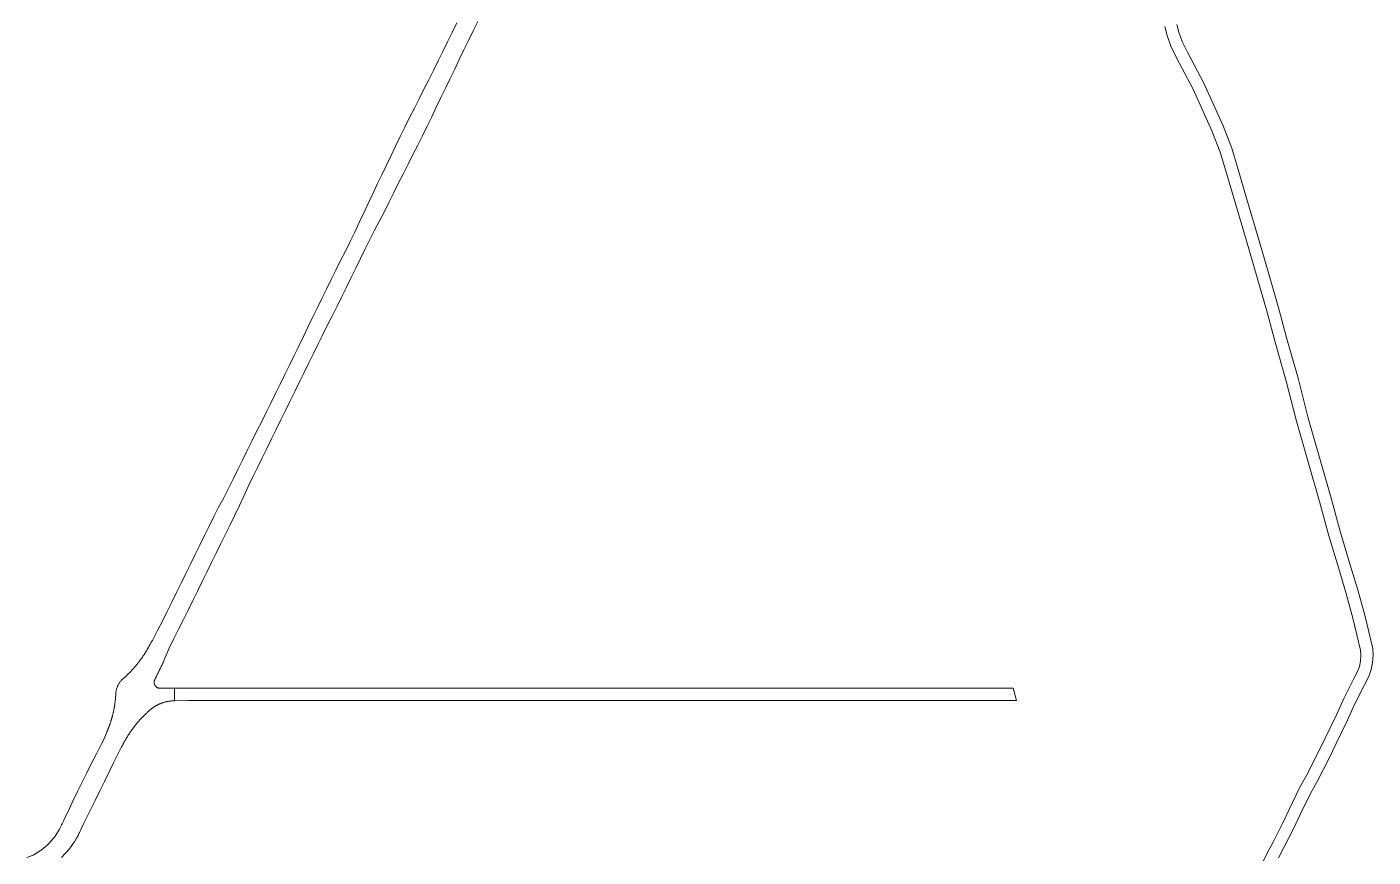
# Model space of a CAD drawing. Header units: inches. Extents: x 704148 to 723432, y 7075344 to 7101810.
# Drawn here: x 713869 to 716414, y 7076913 to 7078481 of the extents above; entities that cross this region are included whole.
import ezdxf

# ---------------------------------------------------------------- set-up
doc = ezdxf.new("R2010")
doc.units = ezdxf.units.IN
doc.header["$MEASUREMENT"] = 0
doc.layers.add('gisdb.gisadmin', color=7, linetype='Continuous', lineweight=9, true_color=0xccf5fc)

msp = doc.modelspace()

# ---------------------------------------------------------------- linework, layer by layer
at = {"layer": 'gisdb.gisadmin'}
for points in [[(713869.3981, 7076911.4209), (713879.1619, 7076915.4219), (713881.1443, 7076916.4535), (713896.0571, 7076925.8301), (713907.3679, 7076935.1895), (713909.5185, 7076937.2367), (713921.2267, 7076950.4483), (713929.1415, 7076961.9479), (713930.9083, 7076965.1941), (713933.9553, 7076971.3739), (713934.8931, 7076973.2663), (713935.9283, 7076975.3979), (713937.7297, 7076979.1075), (713939.0871, 7076981.9017), (713939.1677, 7076982.0679), (713944.2985, 7076992.7115), (713947.8315, 7077000.0951), (713952.0685, 7077008.9495), (713956.4649, 7077018.1371), (713965.1653, 7077036.1461), (713974.0013, 7077054.0883), (713982.8249, 7077072.0367), (713991.6535, 7077089.9827), (714000.6875, 7077107.8273), (714009.9011, 7077125.5837), (714015.8029, 7077136.9573), (714020.5463, 7077149.1415), (714020.9291, 7077150.0221), (714021.3077, 7077150.9045), (714021.6821, 7077151.7887), (714022.0525, 7077152.6745), (714022.4187, 7077153.5623), (714022.7805, 7077154.4515), (714023.1383, 7077155.3427), (714023.4919, 7077156.2353), (714023.8415, 7077157.1297), (714024.1867, 7077158.0257), (714024.5277, 7077158.9233), (714024.8643, 7077159.8225), (714025.1969, 7077160.7233), (714025.5253, 7077161.6257), (714025.8493, 7077162.5295), (714026.1691, 7077163.4349), (714026.4847, 7077164.3417), (714026.7961, 7077165.2501), (714027.1031, 7077166.1599), (714027.4059, 7077167.0711), (714027.7045, 7077167.9837), (714027.9987, 7077168.8977), (714028.2885, 7077169.8131), (714028.5743, 7077170.7299), (714028.8555, 7077171.6479), (714029.1325, 7077172.5673), (714029.4051, 7077173.4879), (714029.6735, 7077174.4099), (714029.9375, 7077175.3331), (714030.1971, 7077176.2575), (714030.4525, 7077177.1831), (714030.7035, 7077178.1099), (714030.9501, 7077179.0379), (714031.1925, 7077179.9671), (714031.2263, 7077180.0981), (714031.4303, 7077180.8973), (714031.6639, 7077181.8287), (714031.8931, 7077182.7613), (714032.1179, 7077183.6947), (714032.3383, 7077184.6293), (714032.5543, 7077185.5649), (714032.7659, 7077186.5015), (714032.9731, 7077187.4391), (714033.1759, 7077188.3777), (714033.3743, 7077189.3171), (714033.5683, 7077190.2575), (714033.7579, 7077191.1987), (714033.9431, 7077192.1409), (714034.1237, 7077193.0841), (714034.3001, 7077194.0279), (714034.4719, 7077194.9725), (714034.6393, 7077195.9181), (714034.8023, 7077196.8643), (714034.9609, 7077197.8113), (714035.1151, 7077198.7591), (714035.2647, 7077199.7077), (714035.4099, 7077200.6567), (714035.5505, 7077201.6067), (714035.6869, 7077202.5571), (714035.8187, 7077203.5083), (714035.9459, 7077204.4599), (714036.0689, 7077205.4123), (714036.1873, 7077206.3651), (714036.3011, 7077207.3185), (714036.4107, 7077208.2725), (714036.5157, 7077209.2269), (714036.6161, 7077210.1819), (714036.7121, 7077211.1373), (714036.8035, 7077212.0931), (714036.8907, 7077213.0493), (714036.9371, 7077213.5875), (714036.9731, 7077214.0059), (714037.0511, 7077214.9631), (714037.1247, 7077215.9203), (714037.1937, 7077216.8781), (714037.2583, 7077217.8361), (714037.3185, 7077218.7945), (714037.3739, 7077219.7531), (714037.4251, 7077220.7119), (714037.4687, 7077221.6101), (714037.4725, 7077221.6911), (714037.5555, 7077222.9663), (714037.6803, 7077224.2381), (714037.8465, 7077225.5051), (714038.0543, 7077226.7659), (714038.3033, 7077228.0193), (714038.5931, 7077229.2639), (714038.9237, 7077230.4983), (714039.2945, 7077231.7211), (714039.7051, 7077232.9311), (714040.1553, 7077234.1271), (714040.6445, 7077235.3077), (714041.0668, 7077236.2392), (714041.1721, 7077236.4715), (714041.3199, 7077236.7803), (714041.7375, 7077237.6175), (714042.3401, 7077238.7441), (714042.9795, 7077239.8507), (714043.6547, 7077240.9355), (714044.3653, 7077241.9977), (714045.1101, 7077243.0359), (714045.8885, 7077244.0493), (714046.6999, 7077245.0365), (714047.5431, 7077245.9967), (714048.4175, 7077246.9287), (714049.3217, 7077247.8315), (714050.2553, 7077248.7043), (714050.8281, 7077249.2123), (714051.1191, 7077249.4659), (714051.8435, 7077250.1007), (714052.5651, 7077250.7387), (714053.2839, 7077251.3797), (714053.9999, 7077252.0239), (714054.7131, 7077252.6713), (714055.4233, 7077253.3217), (714056.1309, 7077253.9753), (714056.8355, 7077254.6317), (714057.5373, 7077255.2915), (714058.2363, 7077255.9541), (714058.9323, 7077256.6199), (714059.6255, 7077257.2885), (714060.3157, 7077257.9603), (714061.0031, 7077258.6349), (714061.6875, 7077259.3127), (714062.3689, 7077259.9933), (714063.0473, 7077260.6769), (714063.7227, 7077261.3635), (714064.3951, 7077262.0531), (714065.0647, 7077262.7455), (714065.7311, 7077263.4409), (714066.3945, 7077264.1391), (714067.0549, 7077264.8401), (714067.7123, 7077265.5441), (714068.3665, 7077266.2509), (714069.0177, 7077266.9607), (714069.6659, 7077267.6731), (714070.3107, 7077268.3883), (714070.9527, 7077269.1065), (714071.5915, 7077269.8273), (714072.2271, 7077270.5509), (714072.8595, 7077271.2773), (714073.4887, 7077272.0065), (714074.1149, 7077272.7383), (714074.7377, 7077273.4729), (714075.3575, 7077274.2103), (714075.9741, 7077274.9503), (714076.5873, 7077275.6929), (714077.1973, 7077276.4381), (714077.8041, 7077277.1861), (714078.4077, 7077277.9367), (714079.0081, 7077278.6899), (714079.6051, 7077279.4457), (714080.1987, 7077280.2041), (714080.7891, 7077280.9651), (714080.9653, 7077281.1935), (714081.3763, 7077281.7287), (714081.9601, 7077282.4947), (714082.5405, 7077283.2633), (714083.1175, 7077284.0345), (714083.6913, 7077284.8081), (714084.2615, 7077285.5841), (714084.8287, 7077286.3627), (714085.3921, 7077287.1437), (714085.9523, 7077287.9273), (714086.5091, 7077288.7131), (714087.0625, 7077289.5015), (714087.6125, 7077290.2921), (714088.1589, 7077291.0853), (714088.7019, 7077291.8807), (714089.2415, 7077292.6785), (714089.7775, 7077293.4787), (714090.3101, 7077294.2813), (714090.8393, 7077295.0859), (714091.3649, 7077295.8931), (714091.8869, 7077296.7025), (714092.4055, 7077297.5141), (714092.9205, 7077298.3279), (714093.4319, 7077299.1441), (714093.9399, 7077299.9623), (714094.4443, 7077300.7829), (714094.9451, 7077301.6057), (714095.4423, 7077302.4305), (714095.9359, 7077303.2575), (714096.4261, 7077304.0867), (714096.9125, 7077304.9181), (714097.3951, 7077305.7513), (714097.8743, 7077306.5869), (714098.3499, 7077307.4245), (714098.8217, 7077308.2641), (714099.2901, 7077309.1057), (714099.7545, 7077309.9495), (714100.2155, 7077310.7951), (714100.6727, 7077311.6429), (714101.1263, 7077312.4925), (714101.5761, 7077313.3443), (714102.0221, 7077314.1979), (714102.4645, 7077315.0533), (714102.9033, 7077315.9107), (714103.3381, 7077316.7701), (714103.7693, 7077317.6313), (714104.1969, 7077318.4945), (714106.5792, 7077321.4973), (714107.2625, 7077322.8673), (714116.4993, 7077340.6121), (714125.4895, 7077358.4785), (714134.3895, 7077376.3893), (714143.2675, 7077394.3107), (714152.1137, 7077412.2479), (714160.9691, 7077430.1807), (714169.7965, 7077448.1273), (714178.6205, 7077466.0753), (714187.4557, 7077484.0181), (714196.2841, 7077501.9641), (714205.1117, 7077519.9105), (714213.9037, 7077537.8745), (714222.7401, 7077555.8165), (714231.7937, 7077573.6515), (714241.3475, 7077591.2403), (714250.6735, 7077608.9413), (714259.5231, 7077626.8769), (714268.3513, 7077644.8229), (714277.1759, 7077662.7709), (714285.9985, 7077680.7197), (714294.8219, 7077698.6681), (714303.6733, 7077716.6029), (714312.5293, 7077734.5353), (714321.3813, 7077752.4695), (714330.2031, 7077770.4189), (714339.0211, 7077788.3699), (714347.8477, 7077806.3169), (714356.6783, 7077824.2619), (714365.5227, 7077842.2001), (714374.3573, 7077860.1429), (714383.1629, 7077878.1003), (714391.9493, 7077896.0669), (714400.7059, 7077914.0483), (714409.4675, 7077932.0273), (714418.2291, 7077950.0061), (714426.9909, 7077967.9849), (714435.7795, 7077985.9505), (714444.5925, 7078003.9041), (714453.4055, 7078021.8577), (714462.3253, 7078039.7587), (714471.3147, 7078057.6255), (714480.2611, 7078075.5133), (714488.9725, 7078093.5171), (714497.6483, 7078111.5381), (714506.0625, 7078129.6883), (714514.4449, 7078147.8539), (714523.0691, 7078165.9005), (714531.6999, 7078183.9439), (714540.3753, 7078201.9653), (714549.0485, 7078219.9877), (714557.7151, 7078238.0133), (714566.3819, 7078256.0391), (714575.0485, 7078274.0647), (714583.8147, 7078292.0413), (714592.8385, 7078309.8911), (714601.8713, 7078327.7365), (714610.8803, 7078345.5935), (714619.8673, 7078363.4615), (714628.8545, 7078381.3293), (714637.8415, 7078399.1971), (714646.8287, 7078417.0649), (714655.7503, 7078434.9651), (714664.6015, 7078452.8999), (714673.4491, 7078470.8365), (714682.2903, 7078488.7761)], [(714721.9489, 7078491.5365), (714713.1165, 7078473.5923), (714704.2909, 7078455.6451), (714695.4579, 7078437.7013), (714686.6511, 7078419.7445), (714677.9763, 7078401.7229), (714669.3015, 7078383.7013), (714660.6267, 7078365.6795), (714651.9519, 7078347.6579), (714643.2771, 7078329.6363), (714634.6023, 7078311.6145), (714625.9275, 7078293.5929), (714617.1553, 7078275.6191), (714608.2229, 7078257.7245), (714599.0405, 7078239.9527), (714590.0523, 7078222.0853), (714581.0627, 7078204.2187), (714572.0655, 7078186.3561), (714563.0679, 7078168.4933), (714554.0705, 7078150.6305), (714545.1547, 7078132.7275), (714536.1037, 7078114.8911), (714526.7103, 7078097.2233), (714517.3071, 7078079.5605), (714508.4573, 7078061.6251), (714499.6787, 7078043.6545), (714490.9819, 7078025.6437), (714482.2257, 7078007.6621), (714473.3885, 7077989.7205), (714464.5273, 7077971.7907), (714455.6659, 7077953.8607), (714446.7775, 7077935.9443), (714437.8655, 7077918.0397), (714428.9601, 7077900.1315), (714420.1085, 7077882.1969), (714411.2579, 7077864.2617), (714402.4313, 7077846.3149), (714393.6039, 7077828.3683), (714384.7639, 7077810.4281), (714375.9225, 7077792.4885), (714367.0809, 7077774.5489), (714358.2283, 7077756.6147), (714349.3633, 7077738.6869), (714340.5147, 7077720.7507), (714331.7001, 7077702.7979), (714322.8705, 7077684.8525), (714314.0327, 7077666.9111), (714305.1361, 7077648.9987), (714296.3337, 7077631.0399), (714287.5477, 7077613.0729), (714279.2835, 7077594.8491), (714271.0833, 7077576.5937), (714262.4033, 7077558.5745), (714253.5517, 7077540.6401), (714244.6703, 7077522.7201), (714235.8105, 7077504.7895), (714226.9507, 7077486.8589), (714218.1713, 7077468.8887), (714209.3375, 7077450.9455), (714200.4995, 7077433.0041), (714191.6961, 7077415.0459), (714182.8955, 7077397.0861), (714174.0519, 7077379.1477), (714165.1969, 7077361.2147), (714156.2199, 7077343.3419), (714147.2183, 7077325.4811), (714138.4263, 7077307.5173), (714136.1649, 7077302.8891), (714127.1609, 7077280.5823), (714126.7191, 7077279.6851), (714126.2773, 7077278.7881), (714125.8353, 7077277.8911), (714125.3935, 7077276.9939), (714124.9517, 7077276.0969), (714124.5097, 7077275.1999), (714124.0679, 7077274.3027), (714123.6261, 7077273.4057), (714123.1841, 7077272.5085), (714122.7423, 7077271.6115), (714122.3005, 7077270.7145), (714121.8585, 7077269.8173), (714121.4167, 7077268.9203), (714120.9749, 7077268.0231), (714120.5329, 7077267.1261), (714120.0911, 7077266.2289), (714119.6493, 7077265.3319), (714119.2073, 7077264.4349), (714118.7655, 7077263.5377), (714118.3237, 7077262.6407), (714117.8817, 7077261.7435), (714117.4399, 7077260.8465), (714116.9981, 7077259.9493), (714116.5563, 7077259.0523), (714116.1143, 7077258.1553), (714115.6725, 7077257.2581), (714115.2305, 7077256.3611), (714114.7887, 7077255.4639), (714114.3469, 7077254.5669), (714113.9051, 7077253.6699), (714113.4631, 7077252.7727), (714113.0213, 7077251.8757), (714112.5793, 7077250.9787), (714112.1375, 7077250.0815), (714111.6957, 7077249.1845), (714111.2537, 7077248.2873), (714111.1873, 7077248.1523), (714110.9753, 7077247.6985), (714110.7499, 7077247.1537), (714110.5509, 7077246.5985), (714110.3791, 7077246.0345), (714110.2349, 7077245.4627), (714110.1185, 7077244.8847), (714110.0303, 7077244.3017), (714109.9703, 7077243.7151), (714109.9387, 7077243.1263), (714109.9335, 7077242.7209), (714109.9357, 7077242.5367), (714109.9611, 7077241.9475), (714110.0151, 7077241.3603), (714110.0975, 7077240.7765), (714110.2079, 7077240.1973), (714110.3463, 7077239.6241), (714110.5123, 7077239.0583), (714110.7055, 7077238.5011), (714110.9253, 7077237.9541), (714111.1713, 7077237.4183), (714111.2313, 7077237.2975), (714111.4271, 7077236.9269), (714111.7027, 7077236.4615), (714112.0029, 7077236.0117), (714112.139, 7077235.83), (714112.3271, 7077235.5787), (714112.6741, 7077235.1641), (714113.0433, 7077234.7687), (714113.4331, 7077234.3941), (714113.8427, 7077234.0409), (714114.2709, 7077233.7105), (714114.7163, 7077233.4037), (714114.9149, 7077233.2781), (714115.1777, 7077233.1217), (714115.6537, 7077232.8649), (714116.1429, 7077232.6343), (714116.6437, 7077232.4305), (714117.1549, 7077232.2541), (714117.6749, 7077232.1057), (714118.2023, 7077231.9855), (714118.7353, 7077231.8943), (714119.2725, 7077231.8319), (714119.8123, 7077231.7987), (714120.1623, 7077231.7929), (714120.5183, 7077231.7929), (714121.5183, 7077231.7933), (714122.5183, 7077231.7937), (714123.5183, 7077231.7941), (714124.5183, 7077231.7945), (714125.5183, 7077231.7949), (714126.5183, 7077231.7953), (714127.5183, 7077231.7955), (714128.5183, 7077231.7959), (714129.5183, 7077231.7963), (714130.5183, 7077231.7967), (714131.5183, 7077231.7971), (714132.5183, 7077231.7975), (714133.5183, 7077231.7979), (714134.5183, 7077231.7983), (714135.5183, 7077231.7985), (714136.5183, 7077231.7989), (714137.5183, 7077231.7993), (714138.5183, 7077231.7997), (714139.5183, 7077231.8001), (714140.5183, 7077231.8005), (714141.5183, 7077231.8009), (714142.5183, 7077231.8011), (714143.5183, 7077231.8015), (714144.5183, 7077231.8019), (714145.5183, 7077231.8023), (714146.5183, 7077231.8027), (714147.5183, 7077231.8031), (714148.5183, 7077231.8035), (714148.3557, 7077207.8505), (714148.0441, 7077207.8489), (714147.1511, 7077207.8369), (714146.2583, 7077207.8135), (714145.3659, 7077207.7789), (714144.4739, 7077207.7331), (714143.5825, 7077207.6761), (714142.6921, 7077207.6077), (714141.8025, 7077207.5283), (714140.9139, 7077207.4375), (714140.0267, 7077207.3357), (714139.1407, 7077207.2225), (714138.2563, 7077207.0983), (714137.3735, 7077206.9629), (714136.4925, 7077206.8163), (714135.6133, 7077206.6589), (714134.7363, 7077206.4901), (714133.8613, 7077206.3105), (714132.9889, 7077206.1197), (714132.1189, 7077205.9179), (714131.2513, 7077205.7053), (714130.3867, 7077205.4817), (714129.5249, 7077205.2473), (714128.6661, 7077205.0019), (714127.8105, 7077204.7457), (714126.9581, 7077204.4789), (714126.1093, 7077204.2013), (714125.2639, 7077203.9131), (714124.4223, 7077203.6141), (714123.6907, 7077203.3445), (714123.5845, 7077203.3045), (714122.7507, 7077202.9845), (714121.9211, 7077202.6539), (714121.0955, 7077202.3129), (714120.2745, 7077201.9615), (714119.4579, 7077201.5999), (714118.6459, 7077201.2281), (714117.8385, 7077200.8459), (714117.0363, 7077200.4535), (714116.2389, 7077200.0511), (714115.4467, 7077199.6387), (714114.6597, 7077199.2165), (714113.8781, 7077198.7841), (714113.1021, 7077198.3421), (714112.3317, 7077197.8903), (714111.5671, 7077197.4289), (714110.8083, 7077196.9577), (714110.0555, 7077196.4771), (714109.3087, 7077195.9871), (714108.5683, 7077195.4875), (714107.8343, 7077194.9789), (714107.1067, 7077194.4609), (714106.3857, 7077193.9339), (714105.6713, 7077193.3977), (714104.9639, 7077192.8525), (714104.2633, 7077192.2985), (714103.5697, 7077191.7359), (714102.8833, 7077191.1643), (714102.2043, 7077190.5843), (714102.0107, 7077190.4163), (714101.4935, 7077189.9641), (714100.7705, 7077189.3275), (714100.0505, 7077188.6877), (714099.3329, 7077188.0447), (714098.6183, 7077187.3987), (714097.9065, 7077186.7495), (714097.1975, 7077186.0973), (714096.4911, 7077185.4421), (714095.7879, 7077184.7837), (714095.0873, 7077184.1225), (714094.3897, 7077183.4581), (714093.6949, 7077182.7907), (714093.0029, 7077182.1203), (714092.3141, 7077181.4471), (714091.6279, 7077180.7707), (714090.9449, 7077180.0915), (714090.2645, 7077179.4093), (714089.5873, 7077178.7241), (714088.9131, 7077178.0359), (714088.2419, 7077177.3451), (714087.5735, 7077176.6511), (714086.9081, 7077175.9545), (714086.2459, 7077175.2549), (714085.5867, 7077174.5523), (714084.9305, 7077173.8471), (714084.2773, 7077173.1389), (714083.6271, 7077172.4279), (714082.9801, 7077171.7141), (714082.3363, 7077170.9977), (714081.6955, 7077170.2783), (714081.0577, 7077169.5563), (714080.4231, 7077168.8313), (714079.7917, 7077168.1039), (714079.1633, 7077167.3735), (714078.5383, 7077166.6405), (714077.9163, 7077165.9047), (714077.2975, 7077165.1665), (714076.6819, 7077164.4255), (714076.0695, 7077163.6817), (714075.4603, 7077162.9353), (714074.8545, 7077162.1863), (714074.2519, 7077161.4349), (714073.6523, 7077160.6807), (714073.0563, 7077159.9239), (714072.4633, 7077159.1645), (714071.8737, 7077158.4027), (714071.7895, 7077158.2931), (714071.2875, 7077157.6383), (714070.7043, 7077156.8713), (714070.1247, 7077156.1019), (714069.5483, 7077155.3299), (714068.9753, 7077154.5555), (714068.4057, 7077153.7785), (714067.8395, 7077152.9991), (714067.2765, 7077152.2173), (714066.7171, 7077151.4331), (714066.1609, 7077150.6465), (714065.6081, 7077149.8575), (714065.0589, 7077149.0661), (714064.5129, 7077148.2723), (714063.9705, 7077147.4761), (714063.4315, 7077146.6777), (714062.8959, 7077145.8769), (714062.3639, 7077145.0739), (714061.8351, 7077144.2685), (714061.3101, 7077143.4609), (714060.7885, 7077142.6509), (714060.2703, 7077141.8387), (714059.7557, 7077141.0243), (714059.2445, 7077140.2077), (714058.7369, 7077139.3889), (714058.2329, 7077138.5679), (714057.7325, 7077137.7447), (714057.2355, 7077136.9193), (714056.7423, 7077136.0919), (714056.2525, 7077135.2623), (714055.7663, 7077134.4305), (714055.2839, 7077133.5967), (714054.8049, 7077132.7609), (714054.3295, 7077131.9229), (714053.8577, 7077131.0829), (714053.3897, 7077130.2409), (714052.9253, 7077129.3969), (714052.4645, 7077128.5509), (714052.0073, 7077127.7029), (714051.5539, 7077126.8529), (714051.1041, 7077126.0011), (714050.6581, 7077125.1471), (714050.2155, 7077124.2913), (714049.7769, 7077123.4337), (714049.3419, 7077122.5741), (714048.9107, 7077121.7127), (714048.4873, 7077120.8581), (714038.6616, 7077102.123), (714033.6411, 7077091.5959), (714024.9657, 7077073.5745), (714016.2663, 7077055.5649), (714007.4183, 7077037.6285), (713998.5673, 7077019.6937), (713989.6583, 7077001.7873), (713985.0541, 7076992.7021), (713980.6167, 7076983.9463), (713976.9167, 7076976.6451), (713971.9279, 7076965.9315), (713971.8499, 7076965.7641), (713970.5383, 7076962.9473), (713968.7969, 7076959.2081), (713967.7963, 7076957.0595), (713966.6279, 7076954.6259), (713962.5531, 7076946.8317), (713960.2039, 7076942.7459), (713949.8929, 7076928.2411), (713934.8843, 7076911.5109)], [(716206.8576, 7076905.3953), (716214.5129, 7076921.4476), (716225.0215, 7076940.9983), (716243.594, 7076977.1485), (716255.7, 7077002.6572), (716275.0456, 7077043.2275), (716287.9126, 7077066.5067), (716309.4832, 7077108.8128), (716323.3341, 7077137.1736), (716345.0346, 7077181.2508), (716359.4443, 7077213.1486), (716377.2043, 7077248.4258), (716384.5346, 7077262.9318), (716388.2963, 7077272.9539), (716390.1548, 7077282.5648), (716390.9476, 7077294.0777), (716390.5039, 7077303.2841), (716383.3161, 7077332.7751), (716375.759, 7077364.0455), (716362.6082, 7077412.8105), (716348.3281, 7077459.7103), (716330.375, 7077519.6391), (716312.5001, 7077584.2213), (716290.5399, 7077661.0636), (716269.0465, 7077736.0138), (716249.9586, 7077811.5884), (716228.6512, 7077885.7596), (716212.4135, 7077946.8783), (716194.0103, 7078009.8067), (716174.6837, 7078077.1838), (716137.2132, 7078205.1572), (716125.1049, 7078244.8162), (716109.5154, 7078285.1987), (716073.4226, 7078364.6054), (716043.1431, 7078421.7483), (716031.8506, 7078444.6582), (716024.5046, 7078464.8418), (716020.5008, 7078481.9768)], [(716043.3182, 7078485.5831), (716046.5739, 7078471.453), (716053.0629, 7078453.722), (716063.6811, 7078432.2643), (716094.0529, 7078374.6764), (716130.7257, 7078294.1515), (716146.8896, 7078252.3186), (716159.2822, 7078211.7682), (716175.0431, 7078157.8616), (716196.7488, 7078083.5731), (716216.0771, 7078016.3068), (716234.5763, 7077953.1551), (716250.812, 7077891.9255), (716272.2154, 7077817.531), (716291.3031, 7077741.9564), (716312.7022, 7077667.3402), (716334.6624, 7077590.4979), (716352.5391, 7077526.0264), (716370.2981, 7077466.4334), (716384.6723, 7077419.1994), (716398.1111, 7077369.7646), (716405.6626, 7077338.1617), (716413.3156, 7077306.6679), (716413.9989, 7077293.911), (716413.0577, 7077279.519), (716410.4466, 7077266.7067), (716405.7365, 7077253.7082), (716397.6892, 7077238.1059), (716380.1361, 7077203.2687), (716373.4987, 7077188.4185), (716365.8262, 7077171.3691), (716343.9224, 7077127.0738), (716330.0677, 7077098.4914), (716308.1884, 7077055.6364), (716295.4267, 7077032.6879), (716276.4913, 7076992.7756), (716264.1801, 7076966.938), (716245.4006, 7076930.348), (716234.9955, 7076911.0172)]]:
    msp.add_lwpolyline(points, dxfattribs=at)
msp.add_lwpolyline([(714148.3621, 7077208.7894), (714148.5181, 7077231.7691), (714163.0445, 7077231.6853), (714174.7413, 7077231.6178), (714459.1672, 7077231.5261), (715733.4104, 7077231.5745), (715740.0092, 7077208.522), (715733.4223, 7077208.5218), (715681.7275, 7077208.6143), (714522.5546, 7077208.5234), (714185.9341, 7077208.6005), (714174.7561, 7077208.5653), (714148.7872, 7077208.7857)], close=True, dxfattribs=at)

doc.saveas('drawing.dxf')
